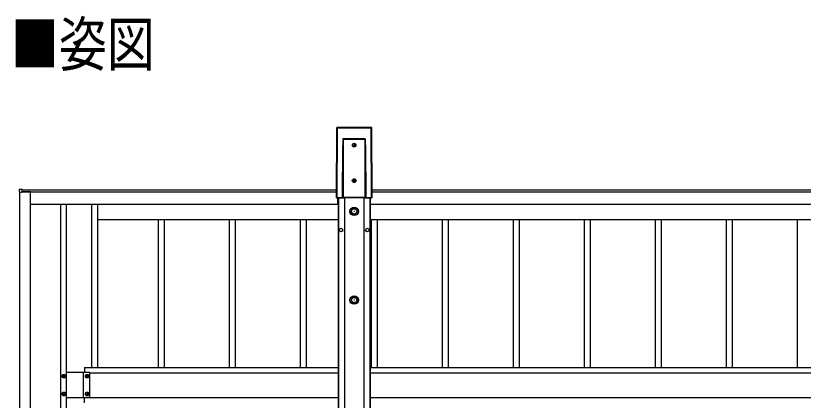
# Model space of a CAD drawing. Units: millimetres, scale not verified. Extents: x -10512 to 10512, y -7425 to 7425.
# Drawn here: x -2941 to -723, y 2552 to 3636 of the extents above; entities that cross this region are included whole.
import ezdxf
from ezdxf.enums import TextEntityAlignment as Align

# ---------------------------------------------------------------- set-up
doc = ezdxf.new("R2010")
doc.units = ezdxf.units.MM
doc.header["$LTSCALE"] = 30
doc.layers.add('0-2_USER1', color=3, linetype='Continuous')
doc.layers.add('0-4_YKK_A1', color=4, linetype='Continuous')
doc.styles.add('ＭＳ ゴシック', font='')
doc.styles.get('ＭＳ ゴシック').set_extended_font_data('MS Gothic')

msp = doc.modelspace()

# ---------------------------------------------------------------- linework, layer by layer
at = {"layer": '0-4_YKK_A1'}
for p, q in [((-2036.85, 3320.52), (-2037.48, 3123.38)), ((-2037, 3123.86), (-2036.37, 3320.04)), ((-2036.37, 3320.04), (-2036.85, 3320.52)), ((-2036.85, 3320.52), (-2036.85, 3320.52)), ((-2035.87, 3320.01), (-2036.5, 3123.83)), ((-1938.84, 3321.02), (-2036.35, 3321.02)), ((-2036.35, 3321.02), (-2035.87, 3320.54)), ((-1938.84, 3321.02), (-2036.35, 3321.02)), ((-2036.35, 3321.02), (-2036.35, 3321.02)), ((-2035.87, 3320.54), (-1939.32, 3320.54)), ((-2035.87, 3320.54), (-2035.87, 3320.01)), ((-1939.32, 3320.01), (-2035.87, 3320.01)), ((-1939.32, 3320.54), (-1938.84, 3321.02)), ((-1939.32, 3320.54), (-1939.32, 3320.01)), ((-1938.69, 3123.83), (-1939.32, 3320.01)), ((-1938.84, 3321.02), (-1938.84, 3321.02)), ((-1938.34, 3320.52), (-1938.82, 3320.04)), ((-1938.82, 3320.04), (-1938.19, 3123.86)), ((-1937.71, 3123.38), (-1938.34, 3320.52)), ((-1937.71, 3123.38), (-1938.34, 3320.52)), ((-1938.34, 3320.52), (-1938.34, 3320.52)), ((-2018.65, 3289.93), (-1956.54, 3289.93)), ((-1956.53, 3287.32), (-2018.65, 3287.32)), ((-2018.65, 3287.32), (-2018.65, 3124.39)), ((-1956.53, 3124.39), (-1956.53, 3287.32)), ((-2020.12, 3123.94), (-2019.65, 3270.72)), ((-2019.15, 3270.7), (-2019.62, 3123.91)), ((-2019.15, 3124.39), (-2019.15, 3270.7)), ((-1987.11, 3272.79), (-1987.11, 3273.75)), ((-1956.03, 3270.7), (-1956.03, 3124.39)), ((-1955.56, 3123.91), (-1956.03, 3270.7)), ((-1955.53, 3270.72), (-1955.06, 3123.94)), ((-1987.17, 3172.79), (-1987.17, 3173.75)), ((-2923.09, 3146.71), (-2930.62, 3146.25)), ((-2930.62, 3138.51), (-2924.91, 3138.51)), ((-2929.59, 629.47), (-2929.59, 3138.51)), ((-2924.91, 3138.51), (-2924.59, 3138.51)), ((-2924.59, 3138.51), (-2924.59, 3139.71)), ((-2899.59, 3139.69), (-2924.59, 3139.69)), ((-2924.09, 3139.69), (-2924.09, 3140.01)), ((-2923.09, 3146.21), (-2923.09, 3146.71)), ((-2923.09, 3140.31), (-2923.09, 3146.21)), ((-2923.09, 3145.19), (-2037.41, 3145.19)), ((-2923.09, 3140.19), (-2037.42, 3140.19)), ((-2921.09, 3140.17), (-2037.42, 3140.17)), ((-2921.09, 3140.17), (-2921.09, 3139.69)), ((-2899.59, 662.78), (-2899.59, 3139.69)), ((-1937.78, 3145.19), (488.59, 3145.19)), ((-1937.76, 3140.19), (488.58, 3140.19)), ((-1937.76, 3140.17), (488.58, 3140.17)), ((-2037.48, 3123.38), (-2037.48, 3123.38)), ((-2036.5, 3123.36), (-2036.98, 3122.88)), ((-2036.98, 3122.88), (-2016.22, 3122.88)), ((-2036.98, 3122.88), (-2016.22, 3122.88)), ((-2036.98, 3122.88), (-2036.98, 3122.88)), ((-2036.5, 3123.83), (-2020.12, 3123.83)), ((-2036.5, 3123.83), (-2036.5, 3123.36)), ((-2019.18, 3123.36), (-2036.5, 3123.36)), ((-2033.65, 3105.2), (-2033.65, 3122.88)), ((-2033.65, 3105.19), (-2033.65, 3122.88)), ((-2033.65, 3120.2), (-2032.65, 3120.2)), ((-2032.59, 3122.88), (-2032.59, 1029.76)), ((-2031.39, 3122.88), (-2031.39, 1029.76)), ((-2019.62, 3123.91), (-2019.15, 3124.39)), ((-2018.65, 3123.89), (-2019.18, 3123.36)), ((-2018.65, 3124.39), (-1956.53, 3124.39)), ((-2018.65, 3124.39), (-2018.65, 3123.89)), ((-1956.53, 3123.89), (-2018.65, 3123.89)), ((-2016.22, 3122.88), (-2015.97, 3123.76)), ((-2015.97, 3123.76), (-1959.09, 3123.76)), ((-2015.09, 3123.76), (-2015.09, 1147.93)), ((-1960.09, 3123.76), (-1960.09, 1147.93)), ((-1959.09, 3123.76), (-1958.84, 3122.88)), ((-1958.84, 3122.88), (-1938.21, 3122.88)), ((-1958.84, 3122.88), (-1938.21, 3122.88)), ((-1956.53, 3124.39), (-1956.53, 3123.89)), ((-1956, 3123.36), (-1956.53, 3123.89)), ((-1956.03, 3124.39), (-1955.56, 3123.91)), ((-1938.69, 3123.36), (-1956, 3123.36)), ((-1955.07, 3123.83), (-1938.69, 3123.83)), ((-1943.79, 3122.88), (-1943.79, 1029.76)), ((-1942.65, 3120.2), (-1941.65, 3120.2)), ((-1942.59, 3122.88), (-1942.59, 1029.76)), ((-1941.65, 3105.2), (-1941.65, 3122.88)), ((-1941.65, 3105.19), (-1941.65, 3122.88)), ((-1938.69, 3123.36), (-1938.69, 3123.83)), ((-1938.21, 3122.88), (-1938.69, 3123.36)), ((-1938.21, 3122.88), (-1938.21, 3122.88)), ((-1938.19, 3123.86), (-1937.71, 3123.38)), ((-1937.71, 3123.38), (-1937.71, 3123.38)), ((-2899.59, 3105.19), (-2032.59, 3105.19)), ((-2814.59, 3105.19), (-2814.59, 662.78)), ((-2798.59, 3105.19), (-2798.59, 662.78)), ((-2727.59, 3105.19), (-2727.59, 2645.2)), ((-2710.59, 3105.19), (-2710.59, 2645.2)), ((-1942.59, 3105.19), (493.41, 3105.19)), ((-2710.59, 3062.2), (-2523.49, 3062.2)), ((-2538.59, 2645.2), (-2538.59, 3062.2)), ((-2538.59, 3062.2), (-2323.49, 3062.2)), ((-2521.59, 2645.2), (-2521.59, 3062.2)), ((-2338.59, 2645.2), (-2338.59, 3062.2)), ((-2338.59, 3062.2), (-2123.49, 3062.2)), ((-2321.59, 2645.2), (-2321.59, 3062.2)), ((-2138.59, 2645.2), (-2138.59, 3062.2)), ((-2138.59, 3062.2), (-2032.59, 3062.2)), ((-2121.59, 2645.2), (-2121.59, 3062.2)), ((-1942.59, 3062.2), (-1723.49, 3062.2)), ((-1938.59, 2645.2), (-1938.59, 3062.2)), ((-1921.59, 2645.2), (-1921.59, 3062.2)), ((-1738.59, 2645.2), (-1738.59, 3062.2)), ((-1738.59, 3062.2), (-1523.49, 3062.2)), ((-1721.59, 2645.2), (-1721.59, 3062.2)), ((-1538.59, 2645.2), (-1538.59, 3062.2)), ((-1538.59, 3062.2), (-1323.49, 3062.2)), ((-1521.59, 2645.2), (-1521.59, 3062.2)), ((-1338.59, 2645.2), (-1338.59, 3062.2)), ((-1338.59, 3062.2), (-1123.49, 3062.2)), ((-1321.59, 2645.2), (-1321.59, 3062.2)), ((-1138.59, 2645.2), (-1138.59, 3062.2)), ((-1138.59, 3062.2), (-923.49, 3062.2)), ((-1121.59, 2645.2), (-1121.59, 3062.2)), ((-938.59, 2645.2), (-938.59, 3062.2)), ((-938.59, 3062.2), (-723.49, 3062.2)), ((-921.59, 2645.2), (-921.59, 3062.2)), ((-738.59, 2645.2), (-738.59, 3062.2)), ((-738.59, 3062.2), (-523.49, 3062.2)), ((-2747.59, 2645.2), (-2747.59, 2630.7)), ((-2747.59, 2645.2), (-2032.59, 2645.2)), ((-1942.59, 2645.2), (493.41, 2645.2)), ((-2806.07, 2621.64), (-2806.07, 2622.6)), ((-2732.59, 2630.7), (-2798.59, 2630.7)), ((-2732.59, 2630.7), (-2798.59, 2630.7)), ((-2750.09, 2559.7), (-2750.09, 2630.7)), ((-2750.09, 2559.7), (-2750.09, 2630.7)), ((-2740.07, 2621.64), (-2740.07, 2622.6)), ((-2732.59, 2559.7), (-2732.59, 2630.7)), ((-2732.59, 2559.7), (-2732.59, 2630.7)), ((-2732.59, 2630.2), (-2032.59, 2630.2)), ((-1942.59, 2630.2), (493.41, 2630.2)), ((-2806.07, 2571.64), (-2806.07, 2572.6)), ((-2732.59, 2559.7), (-2798.59, 2559.7)), ((-2732.59, 2559.7), (-2798.59, 2559.7)), ((-2747.59, 2545.2), (-2747.59, 2559.7)), ((-2740.07, 2571.64), (-2740.07, 2572.6)), ((-2732.59, 2560.2), (-2032.59, 2560.2)), ((-1942.59, 2560.2), (493.41, 2560.2))]:
    msp.add_line(p, q, dxfattribs=at)
for points in [[(-2036.85, 3320.52), (-2037.48, 3123.38), (-2037, 3123.86)], [(-2019.01, 3287.34), (-2018.74, 3289.32), (-2018.65, 3289.89), (-2018.65, 3289.93)], [(-2018.65, 3287.32), (-2018.68, 3287.32), (-2018.7, 3287.32), (-2018.72, 3287.32), (-2018.74, 3287.32), (-2018.77, 3287.32), (-2018.79, 3287.32), (-2018.81, 3287.32), (-2018.83, 3287.32)], [(-1956.35, 3287.32), (-1956.49, 3289.31), (-1956.53, 3289.89), (-1956.54, 3289.93)], [(-1956.53, 3287.32), (-1956.51, 3287.32), (-1956.49, 3287.32), (-1956.46, 3287.32), (-1956.44, 3287.32), (-1956.42, 3287.32), (-1956.39, 3287.32), (-1956.37, 3287.32), (-1956.35, 3287.32)], [(-1989.03, 3271.83), (-1989.99, 3271.83), (-1989.99, 3270.87), (-1989.03, 3270.87)], [(-1987.11, 3273.75), (-1988.07, 3273.75), (-1988.07, 3272.79)], [(-1988.07, 3269.91), (-1988.07, 3268.95), (-1987.11, 3268.95), (-1987.11, 3269.91)], [(-1986.15, 3270.87), (-1985.19, 3270.87), (-1985.19, 3271.83), (-1986.15, 3271.83)], [(-1987.17, 3173.75), (-1988.13, 3173.75), (-1988.13, 3172.79)], [(-1989.09, 3171.83), (-1990.05, 3171.83), (-1990.05, 3170.87), (-1989.09, 3170.87)], [(-1988.13, 3169.91), (-1988.13, 3168.95), (-1987.17, 3168.95), (-1987.17, 3169.91)], [(-1986.21, 3170.87), (-1985.25, 3170.87), (-1985.25, 3171.83), (-1986.21, 3171.83)], [(-2931.09, 3145.75), (-2931.09, 3138.51), (-2930.62, 3138.51)], [(-2924.29, 3140.01), (-2923.09, 3140.01), (-2923.09, 3140.31)], [(-2018.65, 3124.39), (-2018.75, 3124.39), (-2018.84, 3124.39), (-2018.92, 3124.39), (-2019, 3124.39), (-2019.06, 3124.39), (-2019.11, 3124.39), (-2019.14, 3124.39), (-2019.15, 3124.39)], [(-1956.53, 3124.39), (-1956.44, 3124.39), (-1956.35, 3124.39), (-1956.26, 3124.39), (-1956.19, 3124.39), (-1956.13, 3124.39), (-1956.08, 3124.39), (-1956.05, 3124.39), (-1956.03, 3124.39)], [(-2807.03, 2619.72), (-2807.99, 2619.72), (-2807.99, 2620.68), (-2807.03, 2620.68)], [(-2806.07, 2622.6), (-2805.11, 2622.6), (-2805.11, 2621.64)], [(-2805.11, 2618.76), (-2805.11, 2617.8), (-2806.07, 2617.8), (-2806.07, 2618.76)], [(-2804.15, 2620.68), (-2803.19, 2620.68), (-2803.19, 2619.72), (-2804.15, 2619.72)], [(-2741.03, 2619.72), (-2741.99, 2619.72), (-2741.99, 2620.68), (-2741.03, 2620.68)], [(-2740.07, 2622.6), (-2739.11, 2622.6), (-2739.11, 2621.64)], [(-2739.11, 2618.76), (-2739.11, 2617.8), (-2740.07, 2617.8), (-2740.07, 2618.76)], [(-2738.15, 2620.68), (-2737.19, 2620.68), (-2737.19, 2619.72), (-2738.15, 2619.72)], [(-2807.03, 2569.72), (-2807.99, 2569.72), (-2807.99, 2570.68), (-2807.03, 2570.68)], [(-2806.07, 2572.6), (-2805.11, 2572.6), (-2805.11, 2571.64)], [(-2805.11, 2568.76), (-2805.11, 2567.8), (-2806.07, 2567.8), (-2806.07, 2568.76)], [(-2804.15, 2570.68), (-2803.19, 2570.68), (-2803.19, 2569.72), (-2804.15, 2569.72)], [(-2741.03, 2569.72), (-2741.99, 2569.72), (-2741.99, 2570.68), (-2741.03, 2570.68)], [(-2740.07, 2572.6), (-2739.11, 2572.6), (-2739.11, 2571.64)], [(-2739.11, 2568.76), (-2739.11, 2567.8), (-2740.07, 2567.8), (-2740.07, 2568.76)], [(-2738.15, 2570.68), (-2737.19, 2570.68), (-2737.19, 2569.72), (-2738.15, 2569.72)]]:
    msp.add_lwpolyline(points, dxfattribs=at)
for centre, radius in [((-1987.59, 3271.35), 5.3), ((-1987.65, 3171.35), 5.3), ((-1987.59, 3084.85), 12), ((-1987.59, 3084.85), 10.88), ((-1987.59, 3084.85), 7.48), ((-1987.59, 3084.85), 0.5), ((-2024.59, 3032.2), 5), ((-1950.59, 3032.2), 5), ((-1987.59, 2834.85), 12), ((-1987.59, 2834.85), 10.88), ((-1987.59, 2834.85), 7.48), ((-1987.59, 2834.85), 0.5), ((-2805.59, 2620.2), 5.3), ((-2739.59, 2620.2), 5.3), ((-2805.59, 2570.2), 5.3), ((-2739.59, 2570.2), 5.3)]:
    msp.add_circle(centre, radius, dxfattribs=at)
for centre, radius, start, end in [((-2036.35, 3320.52), 0.5, 90, 179.81634), ((-2036.34, 3320.51), 0.501, 90.24971, 179.75029), ((-2035.87, 3320.04), 0.501, 90.24971, 179.75029), ((-2035.97, 3322.77), 2.76, 261.80183, 272.1952), ((-1939.32, 3320.04), 0.501, 0.24971, 89.75029), ((-1939.21, 3322.77), 2.76, 267.8048, 278.19817), ((-1938.84, 3320.52), 0.5, 0.18366, 90), ((-1938.84, 3320.51), 0.501, 0.24971, 89.75029), ((-2020.22, 3278.34), 9.09, 81.20266, 82.35702), ((-1577.28, 3257.35), 442.57, 175.77814, 176.1178), ((-2255.27, 3246.35), 301.89, 7.80423, 8.30085), ((-1954.96, 3278.34), 9.09, 97.64298, 98.79734), ((-2019.55, 3267.97), 2.76, 81.80183, 92.1952), ((-1989.03, 3272.79), 0.96, 270, 0), ((-1989.03, 3269.91), 0.96, 0, 90), ((-1986.15, 3272.79), 0.96, 180, 270), ((-1986.15, 3269.91), 0.96, 90, 180), ((-1955.64, 3267.97), 2.76, 87.8048, 98.19817), ((-1989.09, 3172.79), 0.96, 270, 0), ((-1986.21, 3172.79), 0.96, 180, 270), ((-1989.09, 3169.91), 0.96, 0, 90), ((-1986.21, 3169.91), 0.96, 90, 180), ((-2930.59, 3145.75), 0.5, 93.5, 180), ((-2924.29, 3139.71), 0.3, 90, 180), ((-2036.98, 3123.38), 0.5, 179.81634, 270), ((-2036.98, 3123.38), 0.501, 180.24971, 269.75029), ((-2036.5, 3123.86), 0.501, 180.24971, 269.75029), ((-2036.6, 3126.59), 2.76, 261.80183, 272.1952), ((-2020.02, 3121.18), 2.76, 81.80183, 92.1952), ((-2019.71, 3121.07), 2.79, 88.18282, 98.39155), ((-2018.65, 3124.39), 0.501, 180.24971, 269.75029), ((-1956.53, 3124.39), 0.501, 270.24971, 359.75029), ((-1955.48, 3121.07), 2.79, 81.60845, 91.81718), ((-1955.17, 3121.18), 2.76, 87.8048, 98.19817), ((-1938.58, 3126.59), 2.76, 267.8048, 278.19817), ((-1938.69, 3123.86), 0.501, 270.24971, 359.75029), ((-1938.21, 3123.38), 0.5, 270, 0.18366), ((-1938.21, 3123.38), 0.501, 270.24971, 359.75029), ((-2807.03, 2621.64), 0.96, 270, 0), ((-2807.03, 2618.76), 0.96, 0, 90), ((-2804.15, 2621.64), 0.96, 180, 270), ((-2804.15, 2618.76), 0.96, 90, 180), ((-2741.03, 2621.64), 0.96, 270, 0), ((-2741.03, 2618.76), 0.96, 0, 90), ((-2738.15, 2621.64), 0.96, 180, 270), ((-2738.15, 2618.76), 0.96, 90, 180), ((-2807.03, 2571.64), 0.96, 270, 0), ((-2807.03, 2568.76), 0.96, 0, 90), ((-2804.15, 2571.64), 0.96, 180, 270), ((-2804.15, 2568.76), 0.96, 90, 180), ((-2741.03, 2571.64), 0.96, 270, 0), ((-2741.03, 2568.76), 0.96, 0, 90), ((-2738.15, 2571.64), 0.96, 180, 270), ((-2738.15, 2568.76), 0.96, 90, 180)]:
    msp.add_arc(centre, radius, start, end, dxfattribs=at)
for centre, major_axis, ratio, start_param, end_param in [((-2018.65, 3269.56), (0, -19.08), 0.052413, 3.5123474, 4.6513024), ((-2018.65, 3269.53), (0, -19.08), 0.026207, 3.5123474, 4.6513024), ((-2015.56, 3287.32), (0, -50), 0.061774, 4.6600291, 4.7123946), ((-1959.62, 3287.32), (0, -50), 0.061774, 1.5707907, 1.6231562), ((-1956.53, 3269.53), (0, -19.08), 0.026207, 1.6318829, 2.7708379), ((-1956.53, 3269.56), (0, -19.08), 0.052413, 1.6318829, 2.7708379), ((-2019.12, 3123.94), (-0.543, -0.848), 0.992387, 5.2824884, 5.3922079), ((-2019.18, 3123.86), (0.941, -0.042), 0.529688, 3.2789358, 4.7362857), ((-2019.12, 3123.92), (-0.293, -0.417), 0.981557, 5.3232786, 5.4329981), ((-2019.18, 3123.86), (0.185, -0.478), 0.839234, 4.3937254, 5.8510754), ((-1956, 3123.86), (-0.185, -0.478), 0.839234, 0.4321099, 1.8894599), ((-1956, 3123.86), (0.941, 0.042), 0.529688, 4.6884922, 6.1458421), ((-1956.07, 3123.92), (0.293, -0.417), 0.981557, 0.8501872, 0.9599067), ((-1956.07, 3123.94), (0.543, -0.848), 0.992387, 0.8909775, 1.0006969)]:
    msp.add_ellipse(centre, major_axis=major_axis, ratio=ratio, start_param=start_param, end_param=end_param, dxfattribs=at)

# ---------------------------------------------------------------- texts
at = {"layer": '0-2_USER1', "style": 'ＭＳ ゴシック', "width": 0.8}
msp.add_text('■姿図', height=123.8, dxfattribs=at).set_placement((-2954.51, 3457.2), align=Align.BOTTOM_LEFT)

doc.saveas('drawing.dxf')
